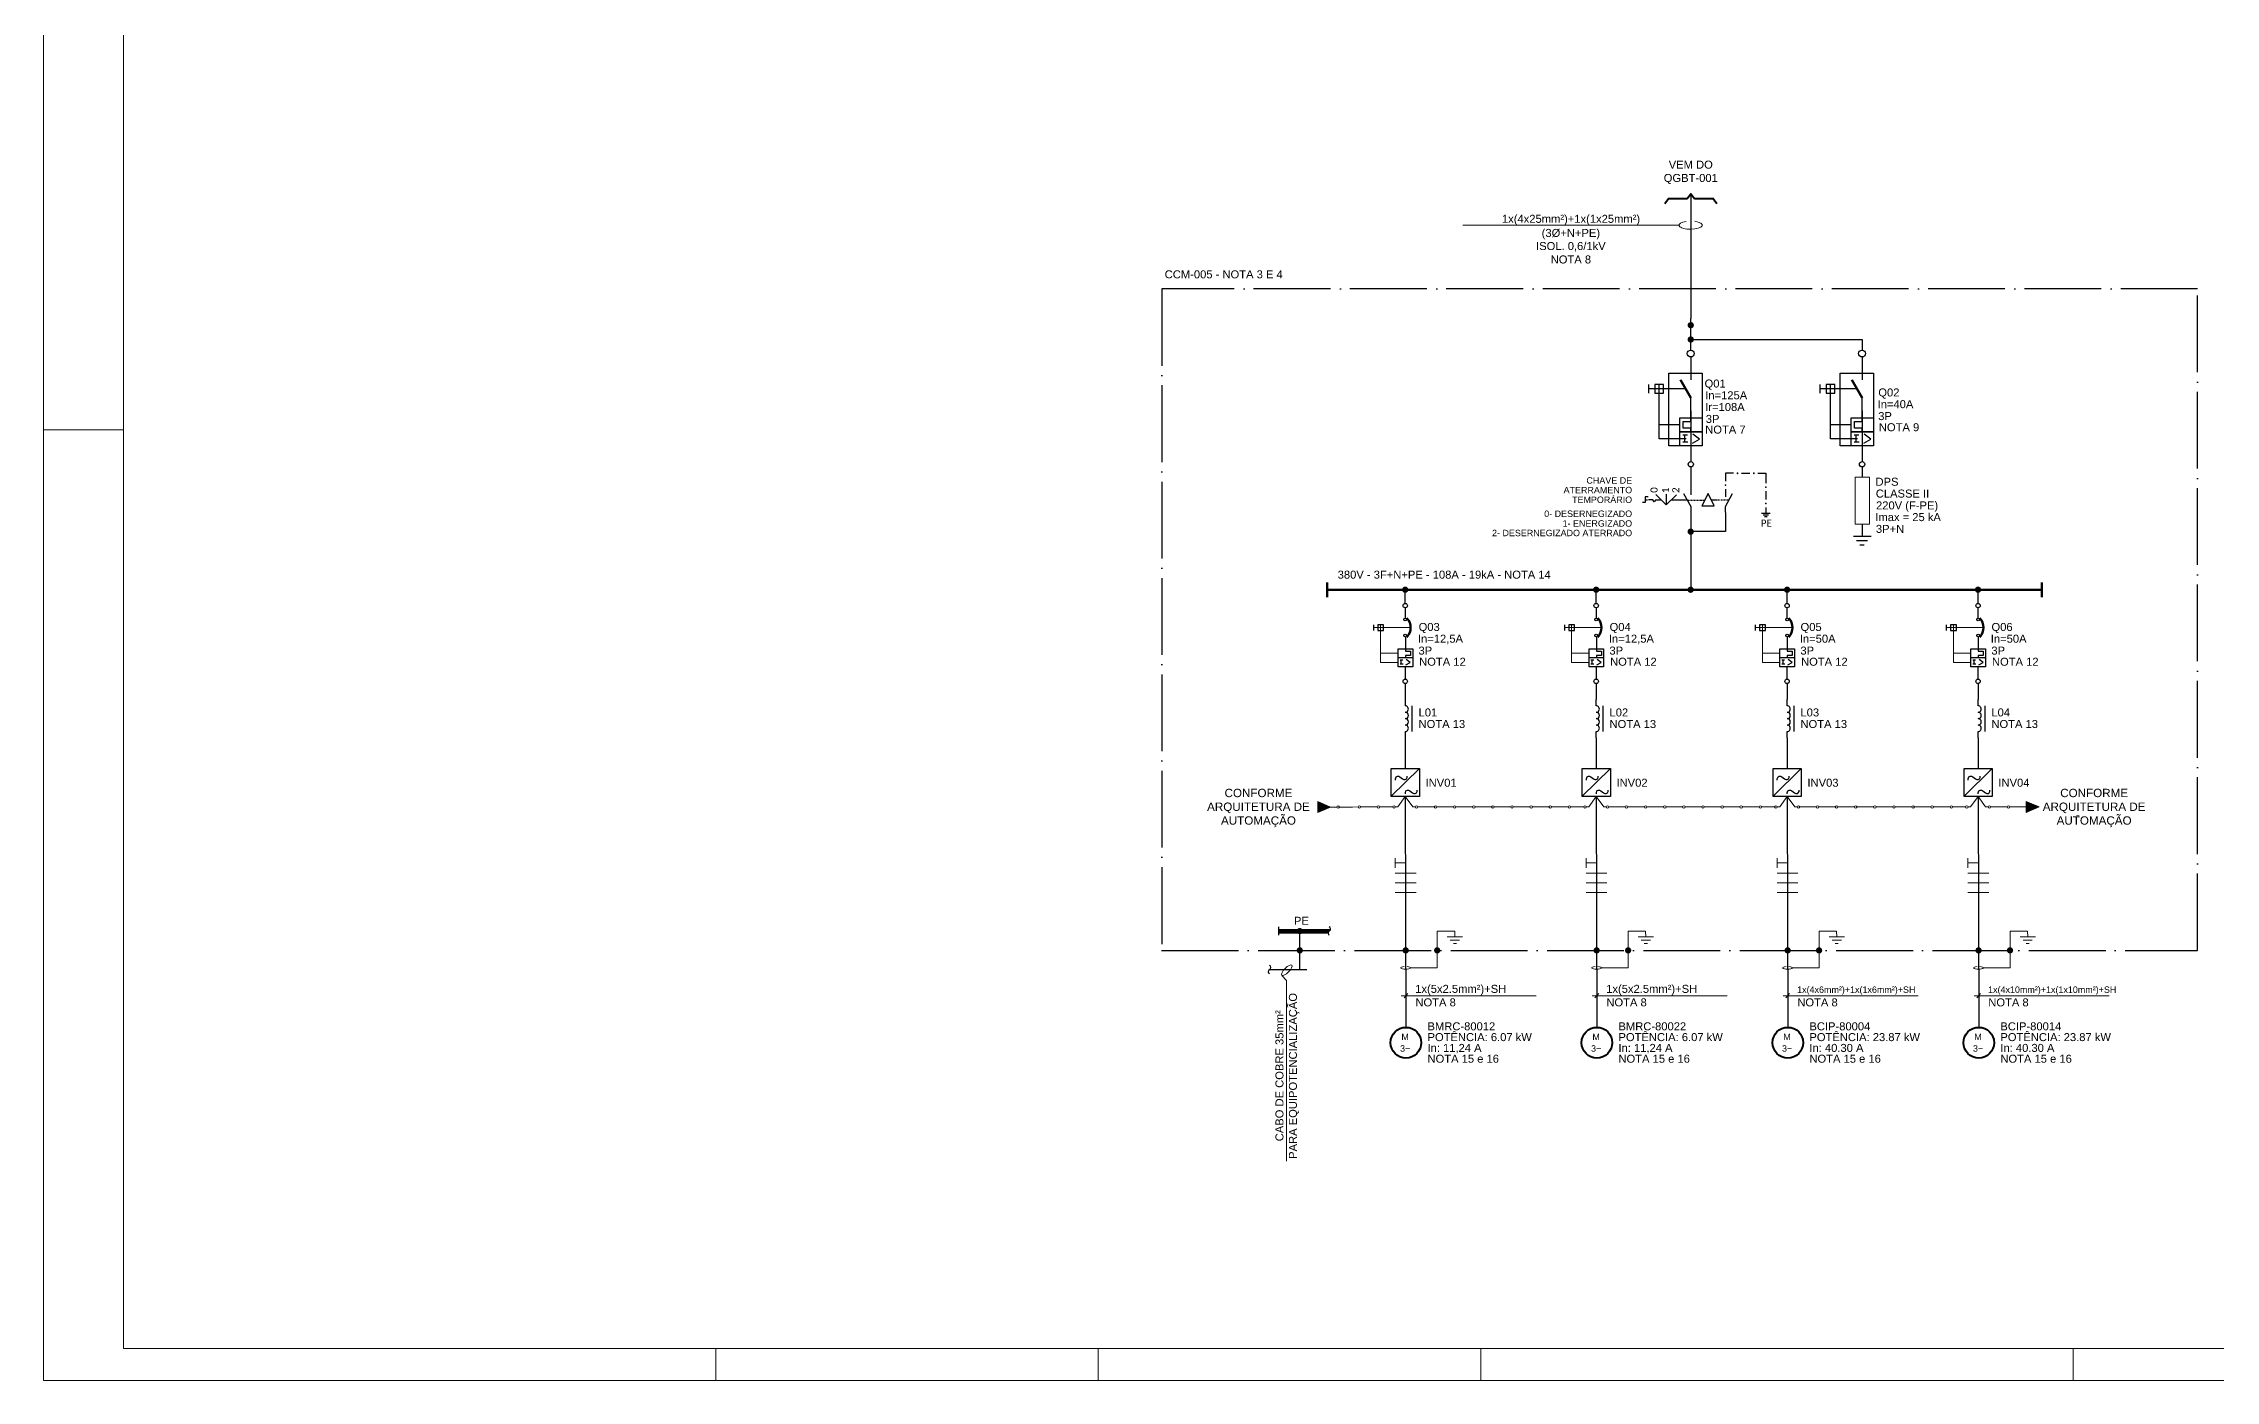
# Model space of a CAD drawing. Header units: inches. Extents: x 8060 to 14805, y -2003 to -1162.
# Drawn here: x 12227 to 12905, y -2003 to -1585 of the extents above; entities that cross this region are included whole.
import ezdxf
from ezdxf.enums import TextEntityAlignment as Align

# ---------------------------------------------------------------- set-up
doc = ezdxf.new("R2010")
doc.units = ezdxf.units.IN
doc.header["$MEASUREMENT"] = 0
doc.linetypes.add('ACAD_ISO04W100', pattern=[30, 24, -3, 0, -3])
for name, color, linetype in [('CABOS', 2, 'Continuous'), ('CAIXA DE IDENT.', 6, 'ACAD_ISO04W100'), ('COMPONENTES', 7, 'Continuous'), ('MOLDURA', 5, 'Continuous'), ('PDF2_AM_8', 7, 'Continuous'), ('PDF2_E-TXT20', 7, 'Continuous'), ('ROTAS', 7, 'Continuous'), ('TEXTO DES.', 2, 'Continuous')]:
    doc.layers.add(name, color=color, linetype=linetype)
doc.styles.add('PDF ArialMT', font='arial.ttf')
doc.styles.add('PDF Calibri', font='calibri.ttf')

# ---------------------------------------------------------------- blocks, each defined once
blk = doc.blocks.new('MOLDURA')
at = {"layer": 'MOLDURA', "lineweight": 15}
for p, q in [((2405.47, -1351.45), (2405.47, -2192.45)), ((2430.47, -2182.46), (2430.47, -1361.47)), ((2430.47, -1895.48), (2405.47, -1895.48)), ((3584.47, -2182.46), (2430.47, -2182.46)), ((2615.46, -2192.45), (2615.46, -2182.46)), ((2734.96, -2192.45), (2734.96, -2182.46)), ((2854.46, -2192.45), (2854.46, -2182.46)), ((3039.46, -2192.45), (3039.46, -2182.46)), ((2405.47, -2192.45), (3594.47, -2192.45))]:
    blk.add_line(p, q, dxfattribs=at)
blk = doc.blocks.new('DISJ. CX. MOLDADA')
at = {"layer": 'COMPONENTES', "lineweight": 30}
for points in [[(6109.63, -961.07), (6109.63, -966.03), (6109.63, -968.14)], [(6096.45, -972.34), (6096.45, -969.58)], [(6108.15, -986.56), (6099.73, -986.56), (6099.73, -969.58)], [(6108.02, -970.94), (6096.45, -970.94)], [(6109.63, -984.4), (6109.63, -983.3), (6107.26, -983.3), (6107.26, -981.14), (6109.63, -981.14), (6109.63, -980.04), (6109.63, -973.77)], [(6106.16, -982.2), (6099.73, -982.2)], [(6109.63, -977.8), (6109.63, -993.76)], [(6107.13, -985.33), (6108.53, -985.33)], [(6107.13, -987.53), (6108.66, -987.53)], [(6107.73, -987.53), (6107.73, -985.33)], [(6110.18, -987.91), (6112.34, -986.73), (6110.23, -985.16)]]:
    blk.add_lwpolyline(points, dxfattribs=at)
for points in [[(6101.11, -969.58), (6098.35, -969.58), (6098.35, -972.34), (6101.11, -972.34)], [(6113.15, -988.72), (6102.69, -988.72), (6102.69, -966.03), (6113.15, -966.03)], [(6106.16, -980.04), (6113.15, -980.04), (6113.15, -984.4), (6106.16, -984.4)], [(6106.16, -984.4), (6113.15, -984.4), (6113.15, -988.72), (6106.16, -988.72)]]:
    blk.add_lwpolyline(points, close=True, dxfattribs=at)
at = {"layer": 'COMPONENTES', "lineweight": 50}
blk.add_lwpolyline([(6109.63, -973.77), (6106.41, -968.14)], dxfattribs=at)
at = {"layer": 'COMPONENTES', "lineweight": 30}
for centre, radius in [((6109.59, -959.94), 1.08), ((6109.59, -994.53), 0.826)]:
    blk.add_circle(centre, radius, dxfattribs=at)
blk = doc.blocks.new('DPS2')
at = {"layer": 'COMPONENTES', "lineweight": 9}
blk.add_lwpolyline([(5544.09, -957.59), (5548.58, -957.59), (5548.58, -972.28), (5544.09, -972.28)], close=True, dxfattribs=at)
at = {"layer": 'COMPONENTES', "lineweight": 30}
for points in [[(5549.13, -976.16), (5543.58, -976.16)], [(5546.34, -972.28), (5546.34, -976.16)], [(5547.99, -977.51), (5544.56, -977.51)], [(5546.93, -978.91), (5545.57, -978.91)]]:
    blk.add_lwpolyline(points, dxfattribs=at)
at = {"layer": 'ROTAS', "lineweight": 30}
blk.add_lwpolyline([(5546.34, -954.48), (5546.34, -957.59)], dxfattribs=at)
blk = doc.blocks.new('Chave de Aterramento')
at = {"layer": 'COMPONENTES'}
h = blk.add_hatch(color=256, dxfattribs=at)
h.dxf.hatch_style = 1
h.paths.add_polyline_path([(5431.9, -972.82, 1), (5433.88, -972.82, 1)])
blk.add_line((5431.77, -962.97), (5426.74, -962.97), dxfattribs=at)
at = {"layer": 'COMPONENTES', "lineweight": 30}
for p, q in [((5430.63, -960.92), (5432.89, -964.99)), ((5443.73, -959.57), (5443.73, -962)), ((5432.89, -964.99), (5432.89, -974.55))]:
    blk.add_line(p, q, dxfattribs=at)
for points in [[(5432.89, -952.6), (5432.89, -959.57), (5432.89, -961.37)], [(5446.23, -954.59), (5443.73, -954.59), (5443.73, -957.03)], [(5448.77, -954.59), (5451.31, -954.59)], [(5453.85, -954.59), (5456.34, -954.59), (5456.34, -956.54)], [(5456.34, -954.59), (5456.34, -957.68)], [(5419.62, -961.96), (5418.71, -961.96), (5418.71, -963.76), (5417.8, -963.76)], [(5418.71, -962.85), (5419.39, -962.85)], [(5421.95, -962.85), (5421.46, -963.55), (5421.02, -962.85), (5419.7, -962.85)], [(5421.93, -962.85), (5423.45, -962.85)], [(5428.44, -961.3), (5425.23, -964.46), (5421.97, -961.24)], [(5425.23, -961.13), (5425.23, -964.46)], [(5431.77, -962.95), (5432.51, -962.95)], [(5432.83, -962.95), (5433.44, -962.95)], [(5433.76, -962.95), (5434.37, -962.95)], [(5434.69, -962.95), (5435.32, -962.95)], [(5435.62, -962.95), (5436.38, -962.95)], [(5436.55, -962.95), (5437.31, -962.95)], [(5440.07, -962.95), (5439.3, -962.95)], [(5441, -962.95), (5440.24, -962.95)], [(5441.93, -962.95), (5441.29, -962.95)], [(5442.86, -962.95), (5442.25, -962.95)], [(5443.79, -962.95), (5443.18, -962.95)], [(5443.73, -966.78), (5443.73, -964.99), (5445.99, -960.92)], [(5444.85, -962.95), (5444.11, -962.95)], [(5456.34, -960.22), (5456.34, -962.76)], [(5443.73, -966.81), (5443.73, -972.8), (5432.89, -972.8)], [(5455.05, -967.06), (5457.66, -967.06)], [(5455.48, -967.57), (5457.21, -967.57)], [(5455.92, -968.08), (5456.79, -968.08)], [(5456.34, -965.3), (5456.34, -967.06)]]:
    blk.add_lwpolyline(points, dxfattribs=at)
blk.add_lwpolyline([(5436.4, -964.75), (5440.21, -964.75), (5438.31, -960.94)], close=True, dxfattribs=at)
at = {"layer": 'COMPONENTES', "lineweight": 0}
for centre in [(5447.5, -954.59), (5452.58, -954.59), (5443.73, -958.3), (5456.34, -958.95), (5456.34, -964.03)]:
    blk.add_circle(centre, 0.125, dxfattribs=at)
at = {"layer": 'COMPONENTES', "char_height": 2.2, "attachment_point": 4, "rotation": 90, "style": 'PDF Calibri'}
for s, insert in [('0', (5421.44, -960.69)), ('1', (5425.02, -960.79)), ('2', (5428.22, -960.75))]:
    blk.add_mtext(s, dxfattribs=dict(at, insert=insert))
at = {"layer": 'COMPONENTES', "insert": (5454.79, -970.16), "char_height": 2.2, "attachment_point": 4, "style": 'PDF Calibri'}
blk.add_mtext('PE', dxfattribs=at)
blk = doc.blocks.new('Indutância')
at = {"layer": 'COMPONENTES', "lineweight": 30}
for p, q in [((5383.17, -1082.37), (5383.17, -1080.38)), ((5383.17, -1092.39), (5383.17, -1090.37))]:
    blk.add_line(p, q, dxfattribs=at)
blk.add_lwpolyline([(5383.12, -1088.36, 1), (5383.12, -1086.35, 1), (5383.12, -1084.34)], format="xyb", dxfattribs=at)
blk.add_lwpolyline([(5385.19, -1082.37), (5385.19, -1090.37)], dxfattribs=at)
for centre in [(5383.12, -1083.36), (5383.12, -1089.35)]:
    blk.add_arc(centre, 1.01, 269.99999, 90.00001, dxfattribs=at)
blk = doc.blocks.new('Inversor')
at = {"layer": 'COMPONENTES', "lineweight": 30}
for points in [[(5353.2, -1116.54), (5344.42, -1125.13)], [(5345.71, -1120.12), (5345.71, -1119.72), (5345.92, -1119.1), (5346.33, -1118.89), (5346.73, -1118.89), (5347.13, -1119.1), (5347.96, -1119.72), (5348.36, -1119.93), (5348.76, -1119.93), (5349.18, -1119.72), (5349.37, -1119.31), (5349.37, -1118.89)], [(5348.82, -1124.46), (5348.82, -1124.06), (5349.01, -1123.44), (5349.44, -1123.25), (5349.84, -1123.25), (5350.24, -1123.44), (5351.07, -1124.06), (5351.47, -1124.27), (5351.87, -1124.27), (5352.27, -1124.06), (5352.49, -1123.65), (5352.49, -1123.25)]]:
    blk.add_lwpolyline(points, dxfattribs=at)
blk.add_lwpolyline([(5344.42, -1116.54), (5353.2, -1116.54), (5353.2, -1125.22), (5344.42, -1125.22)], close=True, dxfattribs=at)
blk = doc.blocks.new('disjuntor motor')
at = {"layer": 'COMPONENTES', "lineweight": 30}
for points in [[(5601.35, -951.42), (5601.35, -949.64)], [(5611.23, -947.57), (5611.23, -944.35)], [(5611.23, -953.5), (5611.23, -957.14), (5611.23, -957.86), (5612.8, -957.86), (5612.8, -959.25), (5611.23, -959.25), (5611.23, -959.97)], [(5613.52, -959.97), (5608.95, -959.97)], [(5609.56, -960.57), (5610.41, -960.57)], [(5609.56, -961.88), (5610.49, -961.88)], [(5609.92, -961.88), (5609.92, -960.57)], [(5611.23, -966.66), (5611.23, -962.79)], [(5611.42, -962.13), (5612.74, -961.41), (5611.47, -960.44)]]:
    blk.add_lwpolyline(points, dxfattribs=at)
for points in [[(5604.4, -949.64), (5602.6, -949.64), (5602.6, -951.42), (5604.4, -951.42)], [(5613.52, -957.14), (5613.52, -962.79), (5608.95, -962.79), (5608.95, -957.14)]]:
    blk.add_lwpolyline(points, close=True, dxfattribs=at)
at = {"layer": 'COMPONENTES', "lineweight": 15}
for points in [[(5608.95, -961.37), (5603.49, -961.37), (5603.49, -949.64)], [(5612.93, -950.53), (5601.35, -950.53)], [(5608.95, -958.55), (5603.49, -958.55)]]:
    blk.add_lwpolyline(points, dxfattribs=at)
at = {"layer": 'COMPONENTES', "lineweight": 30}
for centre, radius in [((5611.18, -943.64), 0.688), ((5611.18, -947.98), 0.434), ((5611.18, -953.02), 0.434), ((5611.18, -967.31), 0.688)]:
    blk.add_circle(centre, radius, dxfattribs=at)
at = {"layer": 'COMPONENTES', "lineweight": 50}
blk.add_arc((5608.43, -950.5), 4.43, 318.04321, 41.95679, dxfattribs=at)
blk = doc.blocks.new('ATERRAMENTO')
at = {"layer": 'ROTAS'}
h = blk.add_hatch(color=256, dxfattribs=at)
h.dxf.hatch_style = 1
h.paths.add_polyline_path([(6647.54, -699.87, 1), (6649.51, -699.87, 1)])
at = {"layer": 'PDF2_E-TXT20', "lineweight": 9}
blk.add_line((6640.17, -705.36), (6648.56, -705.36), dxfattribs=at)
for points in [[(6654.04, -695.59), (6654, -693.83), (6648.52, -693.83), (6648.56, -705.36)], [(6651.67, -695.59), (6656.44, -695.59)], [(6652.63, -696.65), (6655.48, -696.65)], [(6653.58, -697.68), (6654.53, -697.68)]]:
    blk.add_lwpolyline(points, dxfattribs=at)
for points in [[(6638.21, -704.92), (6637.5, -704.98), (6637.06, -705.19), (6637.17, -705.4)], [(6637.17, -705.4), (6637.28, -705.61), (6637.92, -705.77), (6638.66, -705.77)], [(6638.66, -705.77), (6639.41, -705.77), (6640.05, -705.61), (6640.16, -705.4)], [(6640.16, -705.4), (6640.27, -705.19), (6639.83, -704.98), (6639.11, -704.92)]]:
    blk.add_open_spline(points, degree=3, dxfattribs=at)
blk = doc.blocks.new('MOTOR TRI')
at = {"layer": 'COMPONENTES', "lineweight": 40}
blk.add_circle((6638.76, -725.71), 4.79, dxfattribs=at)
at = {"layer": 'COMPONENTES', "char_height": 2.01, "attachment_point": 4, "style": 'PDF ArialMT'}
for s, insert in [('M', (6637.35, -723.9)), ('3~', (6636.93, -727.52))]:
    blk.add_mtext(s, dxfattribs=dict(at, insert=insert))
blk = doc.blocks.new('chamada cabo')
at = {"layer": 'ROTAS', "lineweight": 9}
blk.add_lwpolyline([(6921.12, -1333.71), (6988.69, -1333.71)], dxfattribs=at)
for points in [[(6990.85, -1332.49), (6989.25, -1332.73), (6988.36, -1333.34), (6988.72, -1333.94)], [(6988.72, -1333.94), (6989.08, -1334.54), (6990.6, -1334.96), (6992.34, -1334.95)], [(6992.34, -1334.95), (6994.08, -1334.94), (6995.55, -1334.49), (6995.85, -1333.89)], [(6995.85, -1333.89), (6996.14, -1333.28), (6995.18, -1332.69), (6993.56, -1332.47)]]:
    blk.add_open_spline(points, degree=3, dxfattribs=at)
blk = doc.blocks.new('SETA')
at = {"layer": 'ROTAS'}
h = blk.add_hatch(color=256, dxfattribs=at)
h.dxf.hatch_style = 1
h.paths.add_polyline_path([(5730.94, -872), (5726.96, -870.31), (5726.96, -873.69)])
at = {"layer": 'ROTAS', "lineweight": 9}
blk.add_lwpolyline([(5730.94, -872), (5726.96, -870.31), (5726.96, -873.69)], close=True, dxfattribs=at)
blk.add_lwpolyline([(5730.94, -872), (5726.96, -870.31), (5726.96, -873.69)], close=True, dxfattribs=at)

msp = doc.modelspace()

# ---------------------------------------------------------------- hatches: boundary and pattern name
at = {"layer": 'COMPONENTES'}
h = msp.add_hatch(color=256, dxfattribs=at)
h.dxf.hatch_style = 1
h.paths.add_polyline_path([(12618.04, -1862.2, 1), (12620.01, -1862.2, 1)])
at = {"layer": 'ROTAS'}
h = msp.add_hatch(color=256, dxfattribs=at)
h.dxf.hatch_style = 1
h.paths.add_polyline_path([(12740.19, -1672.96, 1), (12742.17, -1672.96, 1)])
h = msp.add_hatch(color=256, dxfattribs=at)
h.dxf.hatch_style = 1
h.paths.add_polyline_path([(12740.19, -1677.43, 1), (12742.17, -1677.43, 1)])
h = msp.add_hatch(color=256, dxfattribs=at)
h.dxf.hatch_style = 1
h.paths.add_polyline_path([(12650.99, -1755.58, 1), (12652.97, -1755.58, 1)])
h = msp.add_hatch(color=256, dxfattribs=at)
h.dxf.hatch_style = 1
h.paths.add_polyline_path([(12710.64, -1755.58, 1), (12712.62, -1755.58, 1)])
h = msp.add_hatch(color=256, dxfattribs=at)
h.dxf.hatch_style = 1
h.paths.add_polyline_path([(12740.17, -1755.59, 1), (12742.14, -1755.59, 1)])
h = msp.add_hatch(color=256, dxfattribs=at)
h.dxf.hatch_style = 1
h.paths.add_polyline_path([(12770.29, -1755.58, 1), (12772.27, -1755.58, 1)])
h = msp.add_hatch(color=256, dxfattribs=at)
h.dxf.hatch_style = 1
h.paths.add_polyline_path([(12829.94, -1755.58, 1), (12831.91, -1755.58, 1)])
h = msp.add_hatch(color=256, dxfattribs=at)
h.dxf.hatch_style = 1
h.paths.add_polyline_path([(12618.06, -1868.22, 1), (12620.03, -1868.22, 1)])
h = msp.add_hatch(color=256, dxfattribs=at)
h.dxf.hatch_style = 1
h.paths.add_polyline_path([(12651.15, -1868.23, 1), (12653.13, -1868.23, 1)])
h = msp.add_hatch(color=256, dxfattribs=at)
h.dxf.hatch_style = 1
h.paths.add_polyline_path([(12710.8, -1868.23, 1), (12712.78, -1868.23, 1)])
h = msp.add_hatch(color=256, dxfattribs=at)
h.dxf.hatch_style = 1
h.paths.add_polyline_path([(12770.45, -1868.23, 1), (12772.42, -1868.23, 1)])
h = msp.add_hatch(color=256, dxfattribs=at)
h.dxf.hatch_style = 1
h.paths.add_polyline_path([(12830.1, -1868.23, 1), (12832.07, -1868.23, 1)])

# ---------------------------------------------------------------- linework, layer by layer
at = {"layer": 'CABOS', "lineweight": 9}
for points in [[(12648.82, -1839.4), (12648.82, -1842.45)], [(12648.82, -1840.92), (12652.08, -1840.92)], [(12648.82, -1844.1), (12655.36, -1844.1)], [(12708.47, -1839.4), (12708.47, -1842.45)], [(12708.47, -1840.92), (12711.73, -1840.92)], [(12708.47, -1844.1), (12715.01, -1844.1)], [(12768.12, -1839.4), (12768.12, -1842.45)], [(12768.12, -1840.92), (12771.38, -1840.92)], [(12768.12, -1844.1), (12774.66, -1844.1)], [(12827.77, -1839.4), (12827.77, -1842.45)], [(12827.77, -1840.92), (12831.03, -1840.92)], [(12827.77, -1844.1), (12834.31, -1844.1)], [(12655.36, -1847.14), (12648.82, -1847.14), (12655.36, -1847.14)], [(12655.36, -1850.17), (12648.82, -1850.17), (12655.36, -1850.17)], [(12715.01, -1847.14), (12708.47, -1847.14), (12715.01, -1847.14)], [(12715.01, -1850.17), (12708.47, -1850.17), (12715.01, -1850.17)], [(12774.66, -1847.14), (12768.12, -1847.14), (12774.66, -1847.14)], [(12774.66, -1850.17), (12768.12, -1850.17), (12774.66, -1850.17)], [(12834.31, -1847.14), (12827.77, -1847.14), (12834.31, -1847.14)], [(12834.31, -1850.17), (12827.77, -1850.17), (12834.31, -1850.17)]]:
    msp.add_lwpolyline(points, dxfattribs=at)
at = {"layer": 'CAIXA DE IDENT.'}
msp.add_lwpolyline([(12575.95, -1661.64), (12575.9, -1868.24), (12899.47, -1868.24), (12899.52, -1661.64)], close=True, dxfattribs=at)
at = {"layer": 'COMPONENTES', "lineweight": 30}
for points in [[(12612.54, -1863.5), (12612.54, -1860.88)], [(12612.54, -1861.68), (12628.71, -1861.68)], [(12612.54, -1862.7), (12627.95, -1862.7)]]:
    msp.add_lwpolyline(points, dxfattribs=at)
at = {"layer": 'COMPONENTES', "lineweight": 0}
for points in [[(12628.71, -1861.68), (12619.02, -1861.68), (12628.71, -1861.68)], [(12628.67, -1861.81), (12619.36, -1861.81), (12628.67, -1861.81)], [(12627.99, -1862.57), (12619.36, -1862.57), (12627.99, -1862.57)], [(12628.59, -1861.93), (12619.49, -1861.93), (12628.59, -1861.93)], [(12628.04, -1862.44), (12619.49, -1862.44), (12628.04, -1862.44)], [(12628.55, -1862.02), (12619.53, -1862.02), (12628.55, -1862.02)], [(12628.21, -1862.27), (12619.53, -1862.27), (12628.21, -1862.27)], [(12628.12, -1862.36), (12619.53, -1862.36), (12628.12, -1862.36)]]:
    msp.add_lwpolyline(points, dxfattribs=at)
at = {"layer": 'COMPONENTES', "lineweight": 30}
for centre, start, end in [((12628.6, -1862.84), 118.33379, 241.66621), ((12627.88, -1861.48), 298.33379, 61.66621)]:
    msp.add_arc(centre, 0.741, start, end, dxfattribs=at)
at = {"layer": 'COMPONENTES', "transparency": 33554559}
for points in [[(12618.93, -1861.68), (12618.93, -1861.68), (12612.54, -1861.68)], [(12618.93, -1861.68), (12612.54, -1861.68), (12619.02, -1861.68)], [(12618.93, -1861.68), (12612.54, -1861.68), (12618.85, -1861.72)], [(12612.54, -1861.68), (12618.85, -1861.72), (12612.54, -1861.72)], [(12618.85, -1861.72), (12612.54, -1861.72), (12618.77, -1861.77)], [(12612.54, -1861.72), (12618.77, -1861.77), (12612.54, -1861.77)], [(12618.77, -1861.77), (12612.54, -1861.77), (12618.68, -1861.85)], [(12612.54, -1861.77), (12618.68, -1861.85), (12612.54, -1861.85)], [(12618.68, -1861.85), (12612.54, -1861.85), (12618.6, -1861.89)], [(12612.54, -1861.85), (12618.6, -1861.89), (12612.54, -1861.89)], [(12618.6, -1861.89), (12612.54, -1861.89), (12618.55, -1861.98)], [(12612.54, -1861.89), (12618.55, -1861.98), (12612.54, -1861.98)], [(12618.55, -1861.98), (12612.54, -1861.98), (12618.55, -1862.1)], [(12612.54, -1861.98), (12618.55, -1862.1), (12612.54, -1862.1)], [(12618.55, -1862.1), (12612.54, -1862.1), (12618.51, -1862.19)], [(12612.54, -1862.1), (12618.51, -1862.19), (12612.54, -1862.19)], [(12618.51, -1862.19), (12612.54, -1862.19), (12618.55, -1862.27)], [(12612.54, -1862.19), (12618.55, -1862.27), (12612.54, -1862.27)], [(12618.55, -1862.27), (12612.54, -1862.27), (12618.55, -1862.4)], [(12612.54, -1862.27), (12618.55, -1862.4), (12612.54, -1862.4)], [(12618.55, -1862.4), (12612.54, -1862.4), (12618.6, -1862.49)], [(12612.54, -1862.4), (12618.6, -1862.49), (12612.54, -1862.49)], [(12618.6, -1862.49), (12612.54, -1862.49), (12618.68, -1862.57)], [(12612.54, -1862.49), (12618.68, -1862.57), (12612.54, -1862.57)], [(12618.68, -1862.57), (12612.54, -1862.57), (12618.77, -1862.61)], [(12612.54, -1862.57), (12618.77, -1862.61), (12612.54, -1862.61)], [(12618.77, -1862.61), (12612.54, -1862.61), (12618.85, -1862.65)], [(12612.54, -1862.61), (12618.85, -1862.65), (12612.54, -1862.65)], [(12618.85, -1862.65), (12612.54, -1862.65), (12618.93, -1862.7)], [(12612.54, -1862.65), (12618.93, -1862.7), (12612.54, -1862.7)], [(12619.02, -1862.7), (12619.02, -1862.7), (12612.54, -1862.7)], [(12619.02, -1862.7), (12612.54, -1862.7), (12618.93, -1862.7)], [(12619.02, -1861.68), (12628.71, -1861.68), (12619.1, -1861.68)], [(12627.95, -1862.7), (12619.1, -1862.7), (12619.02, -1862.7)], [(12628.71, -1861.68), (12619.1, -1861.68), (12628.67, -1861.72)], [(12619.1, -1861.68), (12628.67, -1861.72), (12619.19, -1861.72)], [(12619.19, -1862.65), (12627.95, -1862.7), (12619.1, -1862.7)], [(12619.1, -1862.7), (12627.95, -1862.7), (12627.95, -1862.7)], [(12628.67, -1861.72), (12619.19, -1861.72), (12628.67, -1861.77)], [(12619.19, -1861.72), (12628.67, -1861.77), (12619.27, -1861.77)], [(12619.27, -1862.61), (12627.95, -1862.65), (12619.19, -1862.65)], [(12627.95, -1862.65), (12619.19, -1862.65), (12627.95, -1862.7)], [(12628.67, -1861.77), (12619.27, -1861.77), (12628.67, -1861.81)], [(12619.27, -1861.77), (12628.67, -1861.81), (12619.36, -1861.81)], [(12619.36, -1862.57), (12627.95, -1862.61), (12619.27, -1862.61)], [(12627.95, -1862.61), (12619.27, -1862.61), (12627.95, -1862.65)], [(12619.36, -1861.81), (12628.67, -1861.81), (12628.67, -1861.81)], [(12628.67, -1861.81), (12619.36, -1861.81), (12628.63, -1861.85)], [(12619.36, -1861.81), (12628.63, -1861.85), (12619.44, -1861.85)], [(12619.44, -1862.53), (12627.99, -1862.57), (12619.36, -1862.57)], [(12619.36, -1862.57), (12627.99, -1862.57), (12627.99, -1862.57)], [(12627.99, -1862.57), (12619.36, -1862.57), (12627.95, -1862.61)], [(12628.63, -1861.85), (12619.44, -1861.85), (12628.59, -1861.93)], [(12619.44, -1861.85), (12628.59, -1861.93), (12619.49, -1861.93)], [(12619.49, -1862.44), (12627.99, -1862.53), (12619.44, -1862.53)], [(12627.99, -1862.53), (12619.44, -1862.53), (12627.99, -1862.57)], [(12619.49, -1861.93), (12628.59, -1861.93), (12628.59, -1861.93)], [(12628.59, -1861.93), (12619.49, -1861.93), (12628.55, -1862.02)], [(12619.49, -1861.93), (12628.55, -1862.02), (12619.53, -1862.02)], [(12619.53, -1862.36), (12628.04, -1862.44), (12619.49, -1862.44)], [(12619.49, -1862.44), (12628.04, -1862.44), (12628.04, -1862.44)], [(12628.04, -1862.44), (12619.49, -1862.44), (12627.99, -1862.53)], [(12619.53, -1862.02), (12628.55, -1862.02), (12628.55, -1862.02)], [(12628.55, -1862.02), (12619.53, -1862.02), (12628.46, -1862.1)], [(12619.53, -1862.02), (12628.46, -1862.1), (12619.53, -1862.1)], [(12628.42, -1862.1), (12628.42, -1862.1), (12619.53, -1862.1)], [(12628.42, -1862.1), (12619.53, -1862.1), (12628.46, -1862.1)], [(12628.42, -1862.1), (12619.53, -1862.1), (12628.33, -1862.19)], [(12619.53, -1862.1), (12628.33, -1862.19), (12619.53, -1862.19)], [(12628.33, -1862.19), (12619.53, -1862.19), (12628.21, -1862.27)], [(12619.53, -1862.19), (12628.21, -1862.27), (12619.53, -1862.27)], [(12619.53, -1862.27), (12628.21, -1862.27), (12628.21, -1862.27)], [(12628.21, -1862.27), (12619.53, -1862.27), (12628.12, -1862.36)], [(12619.53, -1862.27), (12628.12, -1862.36), (12619.53, -1862.36)], [(12619.53, -1862.36), (12628.12, -1862.36), (12628.12, -1862.36)], [(12628.12, -1862.36), (12619.53, -1862.36), (12628.04, -1862.44)]]:
    msp.add_solid(points, dxfattribs=at)
at = {"layer": 'PDF2_AM_8', "lineweight": 9}
for points in [[(12648.88, -1823.44), (12649.66, -1823.44), (12651.99, -1820.14), (12654.34, -1823.44), (12655.1, -1823.44)], [(12708.53, -1823.44), (12709.31, -1823.44), (12711.64, -1820.14), (12713.99, -1823.44), (12714.75, -1823.44)], [(12768.18, -1823.44), (12768.96, -1823.44), (12771.29, -1820.14), (12773.64, -1823.44), (12774.4, -1823.44)], [(12827.83, -1823.44), (12828.61, -1823.44), (12830.94, -1820.14), (12833.29, -1823.44), (12834.05, -1823.44)]]:
    msp.add_lwpolyline(points, dxfattribs=at)
at = {"layer": 'ROTAS'}
for p, q in [((12741.18, -1680.73), (12741.18, -1670.89)), ((12741.18, -1677.41), (12794.7, -1677.41)), ((12794.7, -1677.41), (12794.7, -1680.73)), ((12741.16, -1737.42), (12741.16, -1755.59)), ((12651.98, -1784.88), (12651.98, -1789.88)), ((12711.63, -1784.88), (12711.63, -1789.88)), ((12771.28, -1784.88), (12771.28, -1789.88)), ((12830.93, -1784.88), (12830.93, -1789.88)), ((12651.98, -1801.89), (12651.98, -1811.46)), ((12711.63, -1801.89), (12711.63, -1811.46)), ((12771.28, -1801.89), (12771.28, -1811.46)), ((12830.93, -1801.89), (12830.93, -1811.46)), ((12651.99, -1820.14), (12652.2, -1892.25)), ((12711.64, -1820.14), (12711.85, -1892.25)), ((12771.29, -1820.14), (12771.5, -1892.25)), ((12830.94, -1820.14), (12831.15, -1892.25)), ((12619.05, -1874.29), (12619.05, -1862.19))]:
    msp.add_line(p, q, dxfattribs=at)
at = {"layer": 'ROTAS', "lineweight": 40}
msp.add_lwpolyline([(12733.09, -1634.91), (12734.24, -1633.4), (12740.06, -1633.4), (12741.18, -1631.92), (12742.32, -1633.4), (12748.14, -1633.4), (12749.29, -1634.91)], dxfattribs=at)
at = {"layer": 'ROTAS', "lineweight": 30}
for points in [[(12741.18, -1631.92), (12741.18, -1670.89)], [(12651.98, -1759.84), (12651.98, -1755.58)], [(12711.63, -1759.84), (12711.63, -1755.58)], [(12771.28, -1759.84), (12771.28, -1755.58)], [(12830.93, -1759.84), (12830.93, -1755.58)], [(12621.2, -1874.29), (12609.59, -1874.29)]]:
    msp.add_lwpolyline(points, dxfattribs=at)
at = {"layer": 'ROTAS', "lineweight": 60}
for points in [[(12627.59, -1753.28), (12627.59, -1757.9)], [(12627.59, -1755.58), (12850.87, -1755.58)], [(12850.87, -1753.28), (12850.87, -1757.89)]]:
    msp.add_lwpolyline(points, dxfattribs=at)
at = {"layer": 'ROTAS', "lineweight": 9}
for points in [[(12628.67, -1823.45), (12629.55, -1823.45), (12630.61, -1823.45)], [(12631.42, -1823.45), (12635.52, -1823.45), (12637.24, -1823.44)], [(12638.04, -1823.44), (12642.15, -1823.44), (12643.21, -1823.44)], [(12644.01, -1823.44), (12648.08, -1823.44), (12648.08, -1823.44)], [(12655.91, -1823.44), (12660.01, -1823.44), (12661.07, -1823.44)], [(12661.88, -1823.44), (12665.98, -1823.44), (12667.04, -1823.44)], [(12667.85, -1823.44), (12671.95, -1823.44), (12673.01, -1823.44)], [(12673.82, -1823.44), (12677.92, -1823.44), (12678.98, -1823.44)], [(12679.78, -1823.44), (12683.89, -1823.44), (12684.95, -1823.44)], [(12685.75, -1823.44), (12689.86, -1823.44), (12690.92, -1823.44)], [(12691.72, -1823.44), (12695.83, -1823.44), (12696.89, -1823.44)], [(12697.69, -1823.44), (12701.8, -1823.44), (12702.86, -1823.44)], [(12703.66, -1823.44), (12707.72, -1823.44), (12707.72, -1823.44)], [(12715.56, -1823.44), (12719.66, -1823.44), (12720.72, -1823.44)], [(12721.53, -1823.44), (12725.63, -1823.44), (12726.69, -1823.44)], [(12727.5, -1823.44), (12731.6, -1823.44), (12732.66, -1823.44)], [(12733.46, -1823.44), (12737.57, -1823.44), (12738.63, -1823.44)], [(12739.43, -1823.44), (12743.54, -1823.44), (12744.6, -1823.44)], [(12739.43, -1823.44), (12743.54, -1823.44), (12744.6, -1823.44)], [(12745.4, -1823.44), (12749.51, -1823.44), (12750.57, -1823.44)], [(12751.37, -1823.44), (12755.48, -1823.44), (12756.54, -1823.44)], [(12757.34, -1823.44), (12761.45, -1823.44), (12762.51, -1823.44)], [(12763.31, -1823.44), (12767.37, -1823.44), (12767.37, -1823.44)], [(12775.21, -1823.44), (12779.31, -1823.44), (12780.37, -1823.44)], [(12781.17, -1823.44), (12785.28, -1823.44), (12786.34, -1823.44)], [(12787.14, -1823.44), (12791.25, -1823.44), (12792.31, -1823.44)], [(12793.11, -1823.44), (12797.22, -1823.44), (12798.28, -1823.44)], [(12799.08, -1823.44), (12803.19, -1823.44), (12804.25, -1823.44)], [(12805.05, -1823.44), (12809.16, -1823.44), (12810.22, -1823.44)], [(12811.02, -1823.44), (12815.13, -1823.44), (12816.19, -1823.44)], [(12816.99, -1823.44), (12821.1, -1823.44), (12822.16, -1823.44)], [(12822.96, -1823.44), (12827.02, -1823.44), (12827.02, -1823.44)], [(12834.85, -1823.44), (12838.96, -1823.44), (12840.02, -1823.44)], [(12840.82, -1823.44), (12844.93, -1823.44), (12845.99, -1823.44)], [(12614.86, -1934.06), (12614.86, -1877.63), (12613.42, -1876.02)], [(12650.71, -1882.38), (12692.91, -1882.38)], [(12651.6, -1883.02), (12652.76, -1881.73)], [(12710.36, -1882.38), (12752.56, -1882.38)], [(12711.25, -1883.02), (12712.41, -1881.73)], [(12770.01, -1882.38), (12812.21, -1882.38)], [(12770.9, -1883.02), (12772.06, -1881.73)], [(12829.66, -1882.38), (12871.86, -1882.38)], [(12830.55, -1883.02), (12831.71, -1881.73)]]:
    msp.add_lwpolyline(points, dxfattribs=at)
for centre in [(12631.01, -1823.45), (12637.64, -1823.44), (12643.61, -1823.44), (12648.48, -1823.43), (12655.51, -1823.44), (12661.47, -1823.44), (12667.44, -1823.44), (12673.41, -1823.44), (12679.38, -1823.44), (12685.35, -1823.44), (12691.32, -1823.44), (12697.29, -1823.44), (12703.26, -1823.44), (12708.13, -1823.43), (12715.15, -1823.44), (12721.12, -1823.44), (12727.09, -1823.44), (12733.06, -1823.44), (12739.03, -1823.44), (12745, -1823.44), (12750.97, -1823.44), (12756.94, -1823.44), (12762.91, -1823.44), (12767.78, -1823.43), (12774.8, -1823.44), (12780.77, -1823.44), (12786.74, -1823.44), (12792.71, -1823.44), (12798.68, -1823.44), (12804.65, -1823.44), (12810.62, -1823.44), (12816.59, -1823.44), (12822.56, -1823.44), (12827.42, -1823.43), (12834.45, -1823.44), (12840.42, -1823.44)]:
    msp.add_circle(centre, 0.402, dxfattribs=at)
at = {"layer": 'ROTAS', "lineweight": 30}
for centre, start, end in [((12609.96, -1874.9), 118.33379, 241.66621), ((12609.24, -1873.58), 298.33379, 61.66621)]:
    msp.add_arc(centre, 0.741, start, end, dxfattribs=at)
at = {"layer": 'ROTAS', "lineweight": 9}
for points in [[(12616.54, -1872.84), (12616.24, -1872.53), (12615.3, -1872.98), (12614.45, -1873.84)], [(12614.45, -1873.84), (12613.61, -1874.69), (12613.17, -1875.63), (12613.47, -1875.94)], [(12613.47, -1875.94), (12613.78, -1876.24), (12614.72, -1875.79), (12615.57, -1874.94)], [(12615.57, -1874.94), (12616.41, -1874.08), (12616.85, -1873.14), (12616.54, -1872.84)]]:
    msp.add_open_spline(points, degree=3, dxfattribs=at)

# ---------------------------------------------------------------- block references
msp.add_blockref('MOLDURA', (9821.13, 189.88))
at = {"layer": 'CAIXA DE IDENT.'}
for p in [(6013.44, -1171.34), (6073.09, -1171.34), (6132.74, -1171.34), (6192.39, -1171.34)]:
    msp.add_blockref('MOTOR TRI', p, dxfattribs=at)
at = {"layer": 'COMPONENTES'}
for name, p in [('DISJ. CX. MOLDADA', (6631.59, -721.87)), ('DISJ. CX. MOLDADA', (6685.11, -721.87)), ('DPS2', (7248.41, -762.8)), ('disjuntor motor', (7040.8, -816.89)), ('disjuntor motor', (7100.45, -816.89)), ('disjuntor motor', (7160.1, -816.89)), ('disjuntor motor', (7219.75, -816.89)), ('Indutância', (7268.85, -709.5)), ('Indutância', (7328.5, -709.5)), ('Indutância', (7388.15, -709.5)), ('Indutância', (7447.8, -709.5)), ('Inversor', (7303.21, -694.92)), ('Inversor', (7362.86, -694.92)), ('Inversor', (7422.51, -694.92)), ('Inversor', (7482.16, -694.92)), ('ATERRAMENTO', (6013.44, -1168.36)), ('ATERRAMENTO', (6073.09, -1168.36)), ('ATERRAMENTO', (6132.74, -1168.36)), ('ATERRAMENTO', (6192.39, -1168.36))]:
    msp.add_blockref(name, p, dxfattribs=at)
at = {"layer": 'ROTAS'}
for name, p in [('chamada cabo', (5748.87, -308.04)), ('Chave de Aterramento', (7308.27, -764.62)), ('SETA', (6897.74, -951.45)), ('SETA', (7119.03, -951.44))]:
    msp.add_blockref(name, p, dxfattribs=at)

# ---------------------------------------------------------------- texts
at = {"layer": 'CABOS', "style": 'PDF ArialMT'}
for s, p in [('1x(4x25mm²)+1x(1x25mm²)', (12703.78, -1641.74)), ('ISOL. 0,6/1kV', (12703.73, -1650.24)), ('(3Ø+N+PE)', (12703.73, -1646.15)), ('NOTA 8', (12703.73, -1654.43))]:
    msp.add_text(s, height=2.5, dxfattribs=at).set_placement(p, align=Align.BOTTOM_CENTER)
at = {"layer": 'CABOS', "insert": (12741.18, -1628.92), "char_height": 2.5, "attachment_point": 8, "style": 'PDF ArialMT'}
msp.add_mtext('VEM DO\\PQGBT-001', dxfattribs=at)
at = {"layer": 'CABOS', "char_height": 2.5, "attachment_point": 4, "rotation": 90, "style": 'PDF ArialMT'}
for s, insert in [('PARA EQUIPOTENCIALIZAÇÃO', (12617.29, -1933.34)), ('CABO DE COBRE 35mm²', (12612.71, -1927.84))]:
    msp.add_mtext(s, dxfattribs=dict(at, insert=insert))
at = {"layer": 'TEXTO DES.', "style": 'PDF ArialMT'}
for s, height, p in [('Q01', 2.5, (12745.49, -1692.44)), ('In=125A', 2.5, (12745.7, -1696.1)), ('Q02', 2.5, (12799.77, -1695.22)), ('3P', 2.5, (12745.87, -1703.48)), ('Ir=108A', 2.5, (12745.69, -1699.76)), ('3P', 2.5, (12799.73, -1702.6)), ('In=40A', 2.5, (12799.55, -1698.88)), ('NOTA 7', 2.5, (12745.69, -1706.82)), ('NOTA 9', 2.5, (12799.93, -1706.08)), ('DPS', 2.5, (12798.89, -1723.11)), ('CLASSE II', 2.5, (12798.98, -1726.8)), ('220V (F-PE)', 2.5, (12799.05, -1730.5)), ('3P+N', 2.5, (12799.01, -1737.83)), ('Imax = 25 kA', 2.5, (12798.83, -1734.15)), ('In=12,5A', 2.5, (12655.95, -1772.12)), ('Q03', 2.5, (12656.17, -1768.46)), ('In=12,5A', 2.5, (12715.6, -1772.12)), ('Q04', 2.5, (12715.82, -1768.46)), ('In=50A', 2.5, (12775.25, -1772.12)), ('Q05', 2.5, (12775.47, -1768.46)), ('In=50A', 2.5, (12834.9, -1772.12)), ('Q06', 2.5, (12835.12, -1768.46)), ('3P', 2.5, (12656.13, -1775.84)), ('NOTA 12', 2.5, (12656.33, -1779.32)), ('3P', 2.5, (12715.78, -1775.84)), ('NOTA 12', 2.5, (12715.98, -1779.32)), ('3P', 2.5, (12775.43, -1775.84)), ('NOTA 12', 2.5, (12775.63, -1779.32)), ('3P', 2.5, (12835.08, -1775.84)), ('NOTA 12', 2.5, (12835.27, -1779.32)), ('L01', 2.5, (12656.15, -1795.15)), ('NOTA 13', 2.5, (12656.15, -1798.77)), ('L02', 2.5, (12715.8, -1795.15)), ('NOTA 13', 2.5, (12715.8, -1798.77)), ('L03', 2.5, (12775.45, -1795.15)), ('NOTA 13', 2.5, (12775.45, -1798.77)), ('L04', 2.5, (12835.09, -1795.15)), ('NOTA 13', 2.5, (12835.09, -1798.77)), ('INV01', 2.5, (12658.33, -1817.11)), ('INV02', 2.5, (12717.98, -1817.11)), ('INV03', 2.5, (12777.63, -1817.11)), ('INV04', 2.5, (12837.28, -1817.11)), ('1x(5x2.5mm²)+SH', 2.5, (12655.11, -1881.49)), ('1x(5x2.5mm²)+SH', 2.5, (12714.76, -1881.49)), ('1x(4x6mm²)+1x(1x6mm²)+SH', 2, (12774.41, -1881.49)), ('1x(4x10mm²)+1x(1x10mm²)+SH', 2, (12834.06, -1881.49)), ('NOTA 8', 2.5, (12655.17, -1885.71)), ('NOTA 8', 2.5, (12714.82, -1885.71)), ('NOTA 8', 2.5, (12774.47, -1885.71)), ('NOTA 8', 2.5, (12834.12, -1885.71)), ('BMRC-80012', 2.5, (12658.94, -1893.19)), ('BMRC-80022', 2.5, (12718.59, -1893.19)), ('BCIP-80004', 2.5, (12778.24, -1893.19)), ('BCIP-80014', 2.5, (12837.89, -1893.19)), ('POTÊNCIA: 6.07 kW', 2.5, (12658.94, -1896.56)), ('In: 11,24 A', 2.5, (12658.94, -1899.93)), ('POTÊNCIA: 6.07 kW', 2.5, (12718.59, -1896.56)), ('In: 11,24 A', 2.5, (12718.59, -1899.93)), ('POTÊNCIA: 23.87 kW', 2.5, (12778.24, -1896.56)), ('In: 40.30 A', 2.5, (12778.24, -1899.93)), ('POTÊNCIA: 23.87 kW', 2.5, (12837.89, -1896.56)), ('In: 40.30 A', 2.5, (12837.89, -1899.93)), ('NOTA 15 e 16', 2.5, (12658.94, -1903.31)), ('NOTA 15 e 16', 2.5, (12718.59, -1903.31)), ('NOTA 15 e 16', 2.5, (12778.24, -1903.31)), ('NOTA 15 e 16', 2.5, (12837.89, -1903.31))]:
    msp.add_text(s, height=height, dxfattribs=at).set_placement(p)
for s, p in [('ATERRAMENTO', (12722.87, -1726.05)), ('CHAVE DE', (12722.87, -1723.05)), ('TEMPORÁRIO', (12722.87, -1729.07)), ('2- DESERNEGIZADO ATERRADO', (12722.87, -1739.46)), ('0- DESERNEGIZADO', (12722.87, -1733.44)), ('1- ENERGIZADO', (12722.87, -1736.48))]:
    msp.add_text(s, height=2, dxfattribs=at).set_placement(p, align=Align.BOTTOM_RIGHT)
for s, height, p in [('CONFORME', 2.601, (12606.14, -1821.14)), ('CONFORME', 2.601, (12867.18, -1821.14)), ('ARQUITETURA DE', 2.6014, (12606.14, -1825.44)), ('ARQUITETURA DE', 2.6014, (12867.18, -1825.44)), ('AUTOMAÇÃO', 2.601, (12606.14, -1829.74)), ('AUTOMAÇÃO', 2.601, (12867.18, -1829.74)), ('-', 2.6, (12862.09, -1827.93))]:
    msp.add_text(s, height=height, dxfattribs=at).set_placement(p, align=Align.BOTTOM_CENTER)
at = {"layer": 'TEXTO DES.', "char_height": 2.5, "attachment_point": 4, "style": 'PDF ArialMT'}
for s, insert in [('CCM-005 - NOTA 3 E 4', (12576.85, -1657.1)), ('380V - 3F+N+PE - 108A - 19kA - NOTA 14', (12630.88, -1750.89)), (' PE', (12616.26, -1858.99))]:
    msp.add_mtext(s, dxfattribs=dict(at, insert=insert))

doc.saveas('drawing.dxf')
